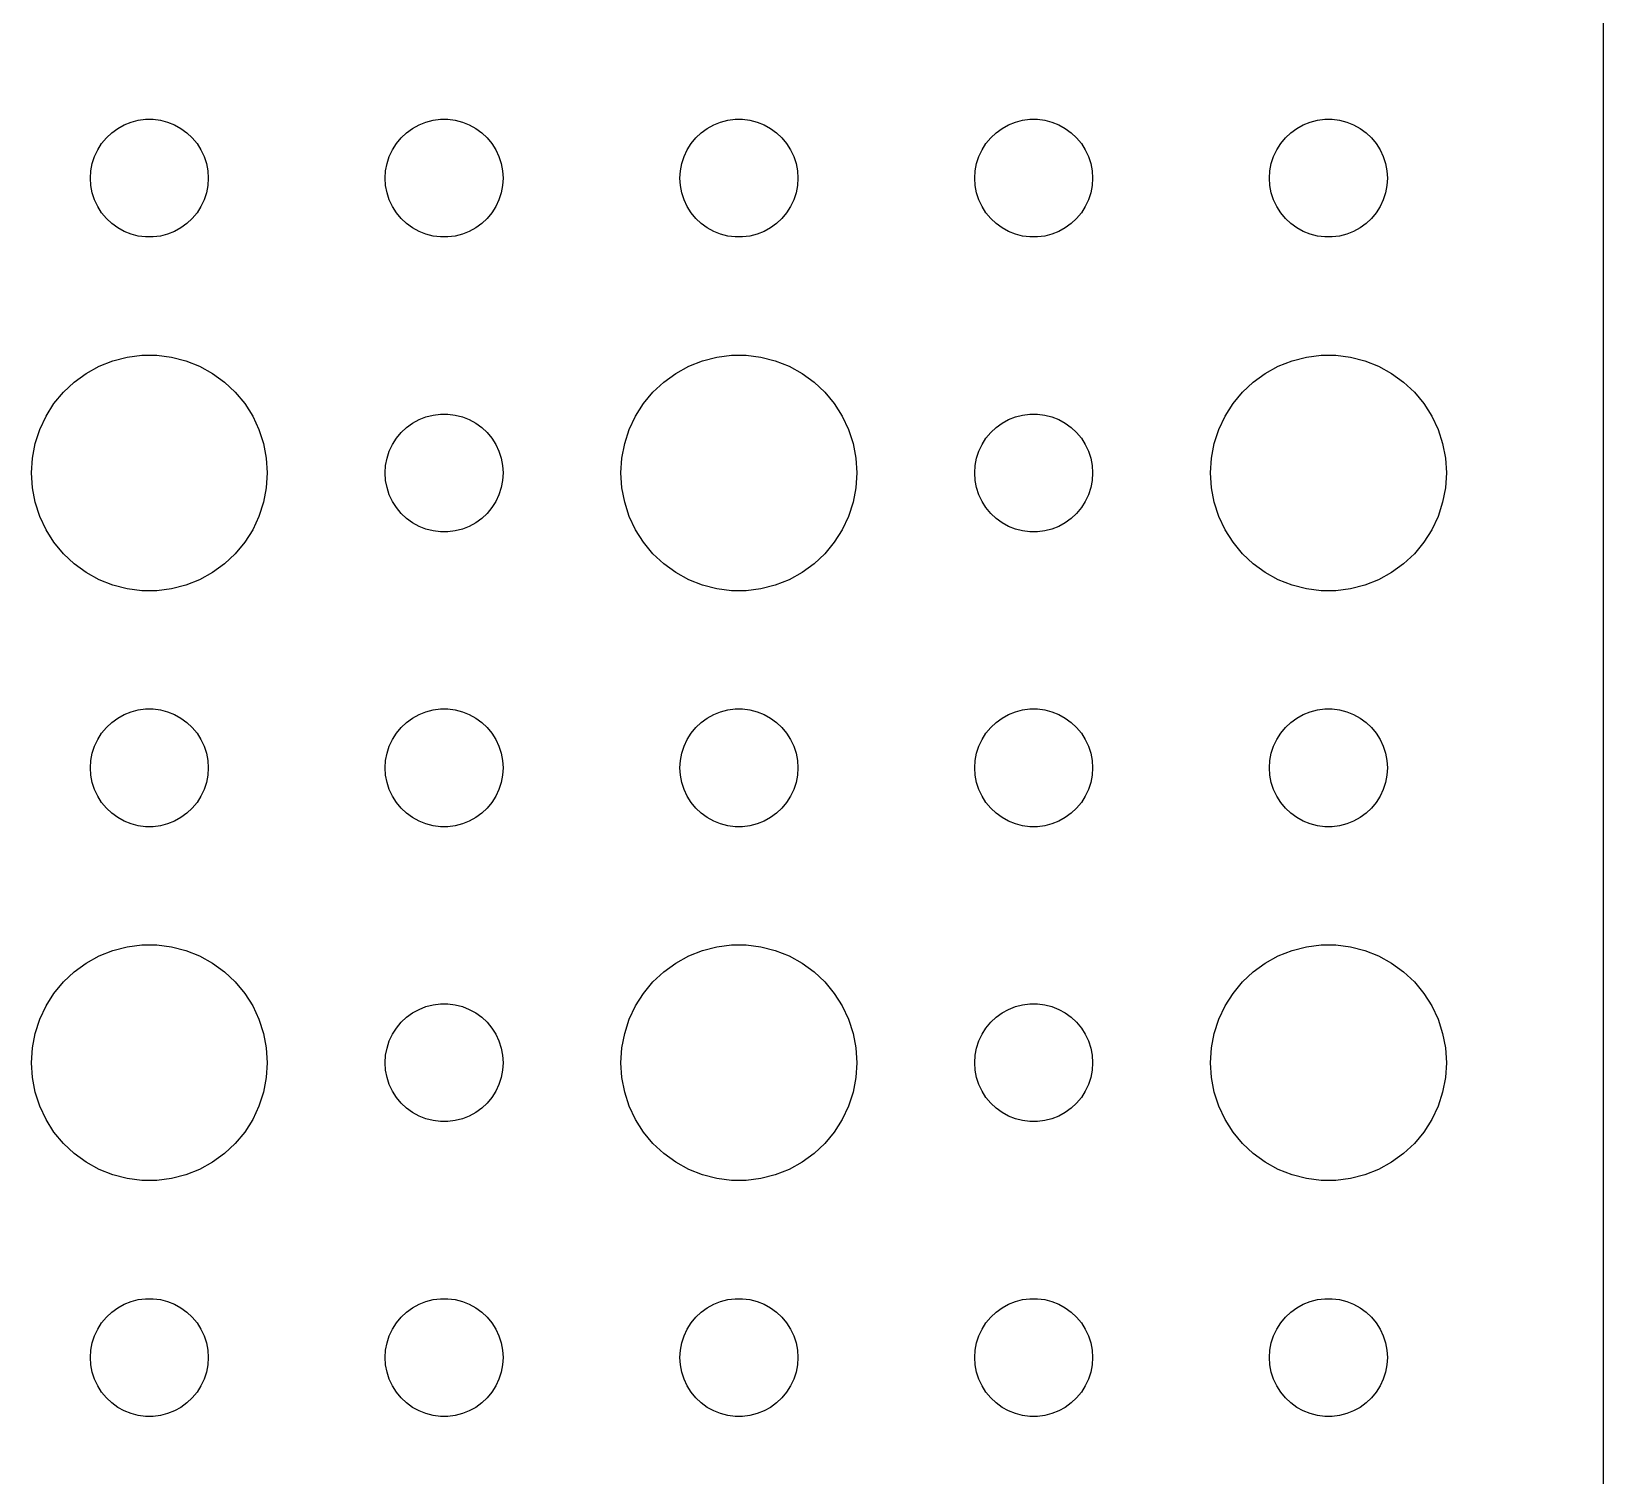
# Model space of a CAD drawing. Header units: metres. Extents: x -150 to 150, y -149 to 149.
# Drawn here: x 109.5 to 149.5, y 72 to 108.73 of the extents above; entities that cross this region are included whole.
import ezdxf

# ---------------------------------------------------------------- set-up
doc = ezdxf.new("R2010")
doc.units = ezdxf.units.M

msp = doc.modelspace()

# ---------------------------------------------------------------- linework, layer by layer
for p, q in [((149.5, -144.5), (149.5, 144.5)), ((111.861, 106.357), (112.036, 106.427)), ((112.036, 106.427), (112.219, 106.473)), ((112.219, 106.473), (112.406, 106.497)), ((112.406, 106.497), (112.594, 106.497)), ((112.594, 106.497), (112.781, 106.473)), ((112.781, 106.473), (112.964, 106.427)), ((112.964, 106.427), (113.139, 106.357)), ((119.361, 106.357), (119.536, 106.427)), ((119.536, 106.427), (119.719, 106.473)), ((119.719, 106.473), (119.906, 106.497)), ((119.906, 106.497), (120.094, 106.497)), ((120.094, 106.497), (120.281, 106.473)), ((120.281, 106.473), (120.464, 106.427)), ((120.464, 106.427), (120.639, 106.357)), ((126.861, 106.357), (127.036, 106.427)), ((127.036, 106.427), (127.219, 106.473)), ((127.219, 106.473), (127.406, 106.497)), ((127.406, 106.497), (127.594, 106.497)), ((127.594, 106.497), (127.781, 106.473)), ((127.781, 106.473), (127.964, 106.427)), ((127.964, 106.427), (128.139, 106.357)), ((134.361, 106.357), (134.536, 106.427)), ((134.536, 106.427), (134.719, 106.473)), ((134.719, 106.473), (134.906, 106.497)), ((134.906, 106.497), (135.094, 106.497)), ((135.094, 106.497), (135.281, 106.473)), ((135.281, 106.473), (135.464, 106.427)), ((135.464, 106.427), (135.639, 106.357)), ((141.861, 106.357), (142.036, 106.427)), ((142.036, 106.427), (142.219, 106.473)), ((142.219, 106.473), (142.406, 106.497)), ((142.406, 106.497), (142.594, 106.497)), ((142.594, 106.497), (142.781, 106.473)), ((142.781, 106.473), (142.964, 106.427)), ((142.964, 106.427), (143.139, 106.357)), ((111.286, 105.882), (111.407, 106.027)), ((111.407, 106.027), (111.544, 106.156)), ((111.544, 106.156), (111.696, 106.266)), ((111.696, 106.266), (111.861, 106.357)), ((113.139, 106.357), (113.304, 106.266)), ((113.304, 106.266), (113.456, 106.156)), ((113.456, 106.156), (113.593, 106.027)), ((113.593, 106.027), (113.714, 105.882)), ((118.786, 105.882), (118.907, 106.027)), ((118.907, 106.027), (119.044, 106.156)), ((119.044, 106.156), (119.196, 106.266)), ((119.196, 106.266), (119.361, 106.357)), ((120.639, 106.357), (120.804, 106.266)), ((120.804, 106.266), (120.956, 106.156)), ((120.956, 106.156), (121.093, 106.027)), ((121.093, 106.027), (121.214, 105.882)), ((126.286, 105.882), (126.407, 106.027)), ((126.407, 106.027), (126.544, 106.156)), ((126.544, 106.156), (126.696, 106.266)), ((126.696, 106.266), (126.861, 106.357)), ((128.139, 106.357), (128.304, 106.266)), ((128.304, 106.266), (128.456, 106.156)), ((128.456, 106.156), (128.593, 106.027)), ((128.593, 106.027), (128.714, 105.882)), ((133.786, 105.882), (133.907, 106.027)), ((133.907, 106.027), (134.044, 106.156)), ((134.044, 106.156), (134.196, 106.266)), ((134.196, 106.266), (134.361, 106.357)), ((135.639, 106.357), (135.804, 106.266)), ((135.804, 106.266), (135.956, 106.156)), ((135.956, 106.156), (136.093, 106.027)), ((136.093, 106.027), (136.214, 105.882)), ((141.286, 105.882), (141.407, 106.027)), ((141.407, 106.027), (141.544, 106.156)), ((141.544, 106.156), (141.696, 106.266)), ((141.696, 106.266), (141.861, 106.357)), ((143.139, 106.357), (143.304, 106.266)), ((143.304, 106.266), (143.456, 106.156)), ((143.456, 106.156), (143.593, 106.027)), ((143.593, 106.027), (143.714, 105.882)), ((111.105, 105.552), (111.186, 105.723)), ((111.186, 105.723), (111.286, 105.882)), ((113.714, 105.882), (113.814, 105.723)), ((113.814, 105.723), (113.895, 105.552)), ((118.605, 105.552), (118.686, 105.723)), ((118.686, 105.723), (118.786, 105.882)), ((121.214, 105.882), (121.314, 105.723)), ((121.314, 105.723), (121.395, 105.552)), ((126.105, 105.552), (126.186, 105.723)), ((126.186, 105.723), (126.286, 105.882)), ((128.714, 105.882), (128.814, 105.723)), ((128.814, 105.723), (128.895, 105.552)), ((133.605, 105.552), (133.686, 105.723)), ((133.686, 105.723), (133.786, 105.882)), ((136.214, 105.882), (136.314, 105.723)), ((136.314, 105.723), (136.395, 105.552)), ((141.105, 105.552), (141.186, 105.723)), ((141.186, 105.723), (141.286, 105.882)), ((143.714, 105.882), (143.814, 105.723)), ((143.814, 105.723), (143.895, 105.552)), ((111.012, 105.188), (111.047, 105.373)), ((111.047, 105.373), (111.105, 105.552)), ((113.895, 105.552), (113.953, 105.373)), ((113.953, 105.373), (113.988, 105.188)), ((118.512, 105.188), (118.547, 105.373)), ((118.547, 105.373), (118.605, 105.552)), ((121.395, 105.552), (121.453, 105.373)), ((121.453, 105.373), (121.488, 105.188)), ((126.012, 105.188), (126.047, 105.373)), ((126.047, 105.373), (126.105, 105.552)), ((128.895, 105.552), (128.953, 105.373)), ((128.953, 105.373), (128.988, 105.188)), ((133.512, 105.188), (133.547, 105.373)), ((133.547, 105.373), (133.605, 105.552)), ((136.395, 105.552), (136.453, 105.373)), ((136.453, 105.373), (136.488, 105.188)), ((141.012, 105.188), (141.047, 105.373)), ((141.047, 105.373), (141.105, 105.552)), ((143.895, 105.552), (143.953, 105.373)), ((143.953, 105.373), (143.988, 105.188)), ((111, 105), (111.012, 105.188)), ((111.012, 104.812), (111, 105)), ((111.047, 104.627), (111.012, 104.812)), ((113.988, 104.812), (113.953, 104.627)), ((113.988, 105.188), (114, 105)), ((114, 105), (113.988, 104.812)), ((118.5, 105), (118.512, 105.188)), ((118.512, 104.812), (118.5, 105)), ((118.547, 104.627), (118.512, 104.812)), ((121.488, 104.812), (121.453, 104.627)), ((121.488, 105.188), (121.5, 105)), ((121.5, 105), (121.488, 104.812)), ((126, 105), (126.012, 105.188)), ((126.012, 104.812), (126, 105)), ((126.047, 104.627), (126.012, 104.812)), ((128.988, 104.812), (128.953, 104.627)), ((128.988, 105.188), (129, 105)), ((129, 105), (128.988, 104.812)), ((133.5, 105), (133.512, 105.188)), ((133.512, 104.812), (133.5, 105)), ((133.547, 104.627), (133.512, 104.812)), ((136.488, 104.812), (136.453, 104.627)), ((136.488, 105.188), (136.5, 105)), ((136.5, 105), (136.488, 104.812)), ((141, 105), (141.012, 105.188)), ((141.012, 104.812), (141, 105)), ((141.047, 104.627), (141.012, 104.812)), ((143.988, 104.812), (143.953, 104.627)), ((143.988, 105.188), (144, 105)), ((144, 105), (143.988, 104.812)), ((111.105, 104.448), (111.047, 104.627)), ((111.186, 104.277), (111.105, 104.448)), ((113.895, 104.448), (113.814, 104.277)), ((113.953, 104.627), (113.895, 104.448)), ((118.605, 104.448), (118.547, 104.627)), ((118.686, 104.277), (118.605, 104.448)), ((121.395, 104.448), (121.314, 104.277)), ((121.453, 104.627), (121.395, 104.448)), ((126.105, 104.448), (126.047, 104.627)), ((126.186, 104.277), (126.105, 104.448)), ((128.895, 104.448), (128.814, 104.277)), ((128.953, 104.627), (128.895, 104.448)), ((133.605, 104.448), (133.547, 104.627)), ((133.686, 104.277), (133.605, 104.448)), ((136.395, 104.448), (136.314, 104.277)), ((136.453, 104.627), (136.395, 104.448)), ((141.105, 104.448), (141.047, 104.627)), ((141.186, 104.277), (141.105, 104.448)), ((143.895, 104.448), (143.814, 104.277)), ((143.953, 104.627), (143.895, 104.448)), ((111.286, 104.118), (111.186, 104.277)), ((111.407, 103.973), (111.286, 104.118)), ((113.714, 104.118), (113.593, 103.973)), ((113.814, 104.277), (113.714, 104.118)), ((118.786, 104.118), (118.686, 104.277)), ((118.907, 103.973), (118.786, 104.118)), ((121.214, 104.118), (121.093, 103.973)), ((121.314, 104.277), (121.214, 104.118)), ((126.286, 104.118), (126.186, 104.277)), ((126.407, 103.973), (126.286, 104.118)), ((128.714, 104.118), (128.593, 103.973)), ((128.814, 104.277), (128.714, 104.118)), ((133.786, 104.118), (133.686, 104.277)), ((133.907, 103.973), (133.786, 104.118)), ((136.214, 104.118), (136.093, 103.973)), ((136.314, 104.277), (136.214, 104.118)), ((141.286, 104.118), (141.186, 104.277)), ((141.407, 103.973), (141.286, 104.118)), ((143.714, 104.118), (143.593, 103.973)), ((143.814, 104.277), (143.714, 104.118)), ((111.544, 103.844), (111.407, 103.973)), ((111.696, 103.734), (111.544, 103.844)), ((111.861, 103.643), (111.696, 103.734)), ((112.036, 103.573), (111.861, 103.643)), ((113.139, 103.643), (112.964, 103.573)), ((113.304, 103.734), (113.139, 103.643)), ((113.456, 103.844), (113.304, 103.734)), ((113.593, 103.973), (113.456, 103.844)), ((119.044, 103.844), (118.907, 103.973)), ((119.196, 103.734), (119.044, 103.844)), ((119.361, 103.643), (119.196, 103.734)), ((119.536, 103.573), (119.361, 103.643)), ((120.639, 103.643), (120.464, 103.573)), ((120.804, 103.734), (120.639, 103.643)), ((120.956, 103.844), (120.804, 103.734)), ((121.093, 103.973), (120.956, 103.844)), ((126.544, 103.844), (126.407, 103.973)), ((126.696, 103.734), (126.544, 103.844)), ((126.861, 103.643), (126.696, 103.734)), ((127.036, 103.573), (126.861, 103.643)), ((128.139, 103.643), (127.964, 103.573)), ((128.304, 103.734), (128.139, 103.643)), ((128.456, 103.844), (128.304, 103.734)), ((128.593, 103.973), (128.456, 103.844)), ((134.044, 103.844), (133.907, 103.973)), ((134.196, 103.734), (134.044, 103.844)), ((134.361, 103.643), (134.196, 103.734)), ((134.536, 103.573), (134.361, 103.643)), ((135.639, 103.643), (135.464, 103.573)), ((135.804, 103.734), (135.639, 103.643)), ((135.956, 103.844), (135.804, 103.734)), ((136.093, 103.973), (135.956, 103.844)), ((141.544, 103.844), (141.407, 103.973)), ((141.696, 103.734), (141.544, 103.844)), ((141.861, 103.643), (141.696, 103.734)), ((142.036, 103.573), (141.861, 103.643)), ((143.139, 103.643), (142.964, 103.573)), ((143.304, 103.734), (143.139, 103.643)), ((143.456, 103.844), (143.304, 103.734)), ((143.593, 103.973), (143.456, 103.844)), ((112.219, 103.527), (112.036, 103.573)), ((112.406, 103.503), (112.219, 103.527)), ((112.594, 103.503), (112.406, 103.503)), ((112.781, 103.527), (112.594, 103.503)), ((112.964, 103.573), (112.781, 103.527)), ((119.719, 103.527), (119.536, 103.573)), ((119.906, 103.503), (119.719, 103.527)), ((120.094, 103.503), (119.906, 103.503)), ((120.281, 103.527), (120.094, 103.503)), ((120.464, 103.573), (120.281, 103.527)), ((127.219, 103.527), (127.036, 103.573)), ((127.406, 103.503), (127.219, 103.527)), ((127.594, 103.503), (127.406, 103.503)), ((127.781, 103.527), (127.594, 103.503)), ((127.964, 103.573), (127.781, 103.527)), ((134.719, 103.527), (134.536, 103.573)), ((134.906, 103.503), (134.719, 103.527)), ((135.094, 103.503), (134.906, 103.503)), ((135.281, 103.527), (135.094, 103.503)), ((135.464, 103.573), (135.281, 103.527)), ((142.219, 103.527), (142.036, 103.573)), ((142.406, 103.503), (142.219, 103.527)), ((142.594, 103.503), (142.406, 103.503)), ((142.781, 103.527), (142.594, 103.503)), ((142.964, 103.573), (142.781, 103.527)), ((111.573, 100.353), (111.938, 100.447)), ((111.938, 100.447), (112.312, 100.494)), ((112.312, 100.494), (112.688, 100.494)), ((112.688, 100.494), (113.062, 100.447)), ((113.062, 100.447), (113.427, 100.353)), ((126.573, 100.353), (126.938, 100.447)), ((126.938, 100.447), (127.312, 100.494)), ((127.312, 100.494), (127.688, 100.494)), ((127.688, 100.494), (128.062, 100.447)), ((128.062, 100.447), (128.427, 100.353)), ((141.573, 100.353), (141.938, 100.447)), ((141.938, 100.447), (142.312, 100.494)), ((142.312, 100.494), (142.688, 100.494)), ((142.688, 100.494), (143.062, 100.447)), ((143.062, 100.447), (143.427, 100.353)), ((110.588, 99.8115), (110.893, 100.033)), ((110.893, 100.033), (111.223, 100.214)), ((111.223, 100.214), (111.573, 100.353)), ((113.427, 100.353), (113.777, 100.214)), ((113.777, 100.214), (114.107, 100.033)), ((114.107, 100.033), (114.412, 99.8115)), ((125.588, 99.8115), (125.893, 100.033)), ((125.893, 100.033), (126.223, 100.214)), ((126.223, 100.214), (126.573, 100.353)), ((128.427, 100.353), (128.777, 100.214)), ((128.777, 100.214), (129.107, 100.033)), ((129.107, 100.033), (129.412, 99.8115)), ((140.588, 99.8115), (140.893, 100.033)), ((140.893, 100.033), (141.223, 100.214)), ((141.223, 100.214), (141.573, 100.353)), ((143.427, 100.353), (143.777, 100.214)), ((143.777, 100.214), (144.107, 100.033)), ((144.107, 100.033), (144.412, 99.8115)), ((110.313, 99.5536), (110.588, 99.8115)), ((114.412, 99.8115), (114.687, 99.5536)), ((125.313, 99.5536), (125.588, 99.8115)), ((129.412, 99.8115), (129.687, 99.5536)), ((140.313, 99.5536), (140.588, 99.8115)), ((144.412, 99.8115), (144.687, 99.5536)), ((109.871, 98.9453), (110.073, 99.2634)), ((110.073, 99.2634), (110.313, 99.5536)), ((114.687, 99.5536), (114.927, 99.2634)), ((114.927, 99.2634), (115.129, 98.9453)), ((124.871, 98.9453), (125.073, 99.2634)), ((125.073, 99.2634), (125.313, 99.5536)), ((129.687, 99.5536), (129.927, 99.2634)), ((129.927, 99.2634), (130.129, 98.9453)), ((139.871, 98.9453), (140.073, 99.2634)), ((140.073, 99.2634), (140.313, 99.5536)), ((144.687, 99.5536), (144.927, 99.2634)), ((144.927, 99.2634), (145.129, 98.9453)), ((109.711, 98.6044), (109.871, 98.9453)), ((115.129, 98.9453), (115.289, 98.6044)), ((119.196, 98.7665), (119.361, 98.8572)), ((119.361, 98.8572), (119.536, 98.9266)), ((119.536, 98.9266), (119.719, 98.9734)), ((119.719, 98.9734), (119.906, 98.997)), ((119.906, 98.997), (120.094, 98.997)), ((120.094, 98.997), (120.281, 98.9734)), ((120.281, 98.9734), (120.464, 98.9266)), ((120.464, 98.9266), (120.639, 98.8572)), ((120.639, 98.8572), (120.804, 98.7665)), ((124.711, 98.6044), (124.871, 98.9453)), ((130.129, 98.9453), (130.289, 98.6044)), ((134.196, 98.7665), (134.361, 98.8572)), ((134.361, 98.8572), (134.536, 98.9266)), ((134.536, 98.9266), (134.719, 98.9734)), ((134.719, 98.9734), (134.906, 98.997)), ((134.906, 98.997), (135.094, 98.997)), ((135.094, 98.997), (135.281, 98.9734)), ((135.281, 98.9734), (135.464, 98.9266)), ((135.464, 98.9266), (135.639, 98.8572)), ((135.639, 98.8572), (135.804, 98.7665)), ((139.711, 98.6044), (139.871, 98.9453)), ((145.129, 98.9453), (145.289, 98.6044)), ((109.594, 98.2461), (109.711, 98.6044)), ((115.289, 98.6044), (115.406, 98.2461)), ((118.786, 98.3817), (118.907, 98.5268)), ((118.907, 98.5268), (119.044, 98.6558)), ((119.044, 98.6558), (119.196, 98.7665)), ((120.804, 98.7665), (120.956, 98.6558)), ((120.956, 98.6558), (121.093, 98.5268)), ((121.093, 98.5268), (121.214, 98.3817)), ((124.594, 98.2461), (124.711, 98.6044)), ((130.289, 98.6044), (130.406, 98.2461)), ((133.786, 98.3817), (133.907, 98.5268)), ((133.907, 98.5268), (134.044, 98.6558)), ((134.044, 98.6558), (134.196, 98.7665)), ((135.804, 98.7665), (135.956, 98.6558)), ((135.956, 98.6558), (136.093, 98.5268)), ((136.093, 98.5268), (136.214, 98.3817)), ((139.594, 98.2461), (139.711, 98.6044)), ((145.289, 98.6044), (145.406, 98.2461)), ((109.524, 97.876), (109.594, 98.2461)), ((115.406, 98.2461), (115.476, 97.876)), ((118.547, 97.873), (118.605, 98.0522)), ((118.605, 98.0522), (118.686, 98.2226)), ((118.686, 98.2226), (118.786, 98.3817)), ((121.214, 98.3817), (121.314, 98.2226)), ((121.314, 98.2226), (121.395, 98.0522)), ((121.395, 98.0522), (121.453, 97.873)), ((124.524, 97.876), (124.594, 98.2461)), ((130.406, 98.2461), (130.476, 97.876)), ((133.547, 97.873), (133.605, 98.0522)), ((133.605, 98.0522), (133.686, 98.2226)), ((133.686, 98.2226), (133.786, 98.3817)), ((136.214, 98.3817), (136.314, 98.2226)), ((136.314, 98.2226), (136.395, 98.0522)), ((136.395, 98.0522), (136.453, 97.873)), ((139.524, 97.876), (139.594, 98.2461)), ((145.406, 98.2461), (145.476, 97.876)), ((109.5, 97.5), (109.524, 97.876)), ((115.476, 97.876), (115.5, 97.5)), ((118.5, 97.5), (118.512, 97.688)), ((118.512, 97.688), (118.547, 97.873)), ((121.453, 97.873), (121.488, 97.688)), ((121.488, 97.688), (121.5, 97.5)), ((124.5, 97.5), (124.524, 97.876)), ((130.476, 97.876), (130.5, 97.5)), ((133.5, 97.5), (133.512, 97.688)), ((133.512, 97.688), (133.547, 97.873)), ((136.453, 97.873), (136.488, 97.688)), ((136.488, 97.688), (136.5, 97.5)), ((139.5, 97.5), (139.524, 97.876)), ((145.476, 97.876), (145.5, 97.5)), ((109.524, 97.124), (109.5, 97.5)), ((115.5, 97.5), (115.476, 97.124)), ((118.512, 97.312), (118.5, 97.5)), ((118.547, 97.127), (118.512, 97.312)), ((121.488, 97.312), (121.453, 97.127)), ((121.5, 97.5), (121.488, 97.312)), ((124.524, 97.124), (124.5, 97.5)), ((130.5, 97.5), (130.476, 97.124)), ((133.512, 97.312), (133.5, 97.5)), ((133.547, 97.127), (133.512, 97.312)), ((136.488, 97.312), (136.453, 97.127)), ((136.5, 97.5), (136.488, 97.312)), ((139.524, 97.124), (139.5, 97.5)), ((145.5, 97.5), (145.476, 97.124)), ((109.594, 96.7539), (109.524, 97.124)), ((115.476, 97.124), (115.406, 96.7539)), ((118.605, 96.9478), (118.547, 97.127)), ((118.686, 96.7774), (118.605, 96.9478)), ((121.395, 96.9478), (121.314, 96.7774)), ((121.453, 97.127), (121.395, 96.9478)), ((124.594, 96.7539), (124.524, 97.124)), ((130.476, 97.124), (130.406, 96.7539)), ((133.605, 96.9478), (133.547, 97.127)), ((133.686, 96.7774), (133.605, 96.9478)), ((136.395, 96.9478), (136.314, 96.7774)), ((136.453, 97.127), (136.395, 96.9478)), ((139.594, 96.7539), (139.524, 97.124)), ((145.476, 97.124), (145.406, 96.7539)), ((109.711, 96.3956), (109.594, 96.7539)), ((115.406, 96.7539), (115.289, 96.3956)), ((118.786, 96.6183), (118.686, 96.7774)), ((118.907, 96.4732), (118.786, 96.6183)), ((119.044, 96.3442), (118.907, 96.4732)), ((121.093, 96.4732), (120.956, 96.3442)), ((121.214, 96.6183), (121.093, 96.4732)), ((121.314, 96.7774), (121.214, 96.6183)), ((124.711, 96.3956), (124.594, 96.7539)), ((130.406, 96.7539), (130.289, 96.3956)), ((133.786, 96.6183), (133.686, 96.7774)), ((133.907, 96.4732), (133.786, 96.6183)), ((134.044, 96.3442), (133.907, 96.4732)), ((136.093, 96.4732), (135.956, 96.3442)), ((136.214, 96.6183), (136.093, 96.4732)), ((136.314, 96.7774), (136.214, 96.6183)), ((139.711, 96.3956), (139.594, 96.7539)), ((145.406, 96.7539), (145.289, 96.3956)), ((109.871, 96.0547), (109.711, 96.3956)), ((110.073, 95.7366), (109.871, 96.0547)), ((115.129, 96.0547), (114.927, 95.7366)), ((115.289, 96.3956), (115.129, 96.0547)), ((119.196, 96.2335), (119.044, 96.3442)), ((119.361, 96.1428), (119.196, 96.2335)), ((119.536, 96.0734), (119.361, 96.1428)), ((119.719, 96.0266), (119.536, 96.0734)), ((119.906, 96.003), (119.719, 96.0266)), ((120.094, 96.003), (119.906, 96.003)), ((120.281, 96.0266), (120.094, 96.003)), ((120.464, 96.0734), (120.281, 96.0266)), ((120.639, 96.1428), (120.464, 96.0734)), ((120.804, 96.2335), (120.639, 96.1428)), ((120.956, 96.3442), (120.804, 96.2335)), ((124.871, 96.0547), (124.711, 96.3956)), ((125.073, 95.7366), (124.871, 96.0547)), ((130.129, 96.0547), (129.927, 95.7366)), ((130.289, 96.3956), (130.129, 96.0547)), ((134.196, 96.2335), (134.044, 96.3442)), ((134.361, 96.1428), (134.196, 96.2335)), ((134.536, 96.0734), (134.361, 96.1428)), ((134.719, 96.0266), (134.536, 96.0734)), ((134.906, 96.003), (134.719, 96.0266)), ((135.094, 96.003), (134.906, 96.003)), ((135.281, 96.0266), (135.094, 96.003)), ((135.464, 96.0734), (135.281, 96.0266)), ((135.639, 96.1428), (135.464, 96.0734)), ((135.804, 96.2335), (135.639, 96.1428)), ((135.956, 96.3442), (135.804, 96.2335)), ((139.871, 96.0547), (139.711, 96.3956)), ((140.073, 95.7366), (139.871, 96.0547)), ((145.129, 96.0547), (144.927, 95.7366)), ((145.289, 96.3956), (145.129, 96.0547)), ((110.313, 95.4464), (110.073, 95.7366)), ((114.927, 95.7366), (114.687, 95.4464)), ((125.313, 95.4464), (125.073, 95.7366)), ((129.927, 95.7366), (129.687, 95.4464)), ((140.313, 95.4464), (140.073, 95.7366)), ((144.927, 95.7366), (144.687, 95.4464)), ((110.588, 95.1885), (110.313, 95.4464)), ((114.687, 95.4464), (114.412, 95.1885)), ((125.588, 95.1885), (125.313, 95.4464)), ((129.687, 95.4464), (129.412, 95.1885)), ((140.588, 95.1885), (140.313, 95.4464)), ((144.687, 95.4464), (144.412, 95.1885)), ((110.893, 94.967), (110.588, 95.1885)), ((111.223, 94.7855), (110.893, 94.967)), ((114.107, 94.967), (113.777, 94.7855)), ((114.412, 95.1885), (114.107, 94.967)), ((125.893, 94.967), (125.588, 95.1885)), ((126.223, 94.7855), (125.893, 94.967)), ((129.107, 94.967), (128.777, 94.7855)), ((129.412, 95.1885), (129.107, 94.967)), ((140.893, 94.967), (140.588, 95.1885)), ((141.223, 94.7855), (140.893, 94.967)), ((144.107, 94.967), (143.777, 94.7855)), ((144.412, 95.1885), (144.107, 94.967)), ((111.573, 94.6468), (111.223, 94.7855)), ((111.938, 94.5531), (111.573, 94.6468)), ((112.312, 94.5059), (111.938, 94.5531)), ((112.688, 94.5059), (112.312, 94.5059)), ((113.062, 94.5531), (112.688, 94.5059)), ((113.427, 94.6468), (113.062, 94.5531)), ((113.777, 94.7855), (113.427, 94.6468)), ((126.573, 94.6468), (126.223, 94.7855)), ((126.938, 94.5531), (126.573, 94.6468)), ((127.312, 94.5059), (126.938, 94.5531)), ((127.688, 94.5059), (127.312, 94.5059)), ((128.062, 94.5531), (127.688, 94.5059)), ((128.427, 94.6468), (128.062, 94.5531)), ((128.777, 94.7855), (128.427, 94.6468)), ((141.573, 94.6468), (141.223, 94.7855)), ((141.938, 94.5531), (141.573, 94.6468)), ((142.312, 94.5059), (141.938, 94.5531)), ((142.688, 94.5059), (142.312, 94.5059)), ((143.062, 94.5531), (142.688, 94.5059)), ((143.427, 94.6468), (143.062, 94.5531)), ((143.777, 94.7855), (143.427, 94.6468)), ((111.544, 91.1558), (111.696, 91.2665)), ((111.696, 91.2665), (111.861, 91.3572)), ((111.861, 91.3572), (112.036, 91.4266)), ((112.036, 91.4266), (112.219, 91.4734)), ((112.219, 91.4734), (112.406, 91.497)), ((112.406, 91.497), (112.594, 91.497)), ((112.594, 91.497), (112.781, 91.4734)), ((112.781, 91.4734), (112.964, 91.4266)), ((112.964, 91.4266), (113.139, 91.3572)), ((113.139, 91.3572), (113.304, 91.2665)), ((113.304, 91.2665), (113.456, 91.1558)), ((119.044, 91.1558), (119.196, 91.2665)), ((119.196, 91.2665), (119.361, 91.3572)), ((119.361, 91.3572), (119.536, 91.4266)), ((119.536, 91.4266), (119.719, 91.4734)), ((119.719, 91.4734), (119.906, 91.497)), ((119.906, 91.497), (120.094, 91.497)), ((120.094, 91.497), (120.281, 91.4734)), ((120.281, 91.4734), (120.464, 91.4266)), ((120.464, 91.4266), (120.639, 91.3572)), ((120.639, 91.3572), (120.804, 91.2665)), ((120.804, 91.2665), (120.956, 91.1558)), ((126.544, 91.1558), (126.696, 91.2665)), ((126.696, 91.2665), (126.861, 91.3572)), ((126.861, 91.3572), (127.036, 91.4266)), ((127.036, 91.4266), (127.219, 91.4734)), ((127.219, 91.4734), (127.406, 91.497)), ((127.406, 91.497), (127.594, 91.497)), ((127.594, 91.497), (127.781, 91.4734)), ((127.781, 91.4734), (127.964, 91.4266)), ((127.964, 91.4266), (128.139, 91.3572)), ((128.139, 91.3572), (128.304, 91.2665)), ((128.304, 91.2665), (128.456, 91.1558)), ((134.044, 91.1558), (134.196, 91.2665)), ((134.196, 91.2665), (134.361, 91.3572)), ((134.361, 91.3572), (134.536, 91.4266)), ((134.536, 91.4266), (134.719, 91.4734)), ((134.719, 91.4734), (134.906, 91.497)), ((134.906, 91.497), (135.094, 91.497)), ((135.094, 91.497), (135.281, 91.4734)), ((135.281, 91.4734), (135.464, 91.4266)), ((135.464, 91.4266), (135.639, 91.3572)), ((135.639, 91.3572), (135.804, 91.2665)), ((135.804, 91.2665), (135.956, 91.1558)), ((141.544, 91.1558), (141.696, 91.2665)), ((141.696, 91.2665), (141.861, 91.3572)), ((141.861, 91.3572), (142.036, 91.4266)), ((142.036, 91.4266), (142.219, 91.4734)), ((142.219, 91.4734), (142.406, 91.497)), ((142.406, 91.497), (142.594, 91.497)), ((142.594, 91.497), (142.781, 91.4734)), ((142.781, 91.4734), (142.964, 91.4266)), ((142.964, 91.4266), (143.139, 91.3572)), ((143.139, 91.3572), (143.304, 91.2665)), ((143.304, 91.2665), (143.456, 91.1558)), ((111.186, 90.7226), (111.286, 90.8817)), ((111.286, 90.8817), (111.407, 91.0268)), ((111.407, 91.0268), (111.544, 91.1558)), ((113.456, 91.1558), (113.593, 91.0268)), ((113.593, 91.0268), (113.714, 90.8817)), ((113.714, 90.8817), (113.814, 90.7226)), ((118.686, 90.7226), (118.786, 90.8817)), ((118.786, 90.8817), (118.907, 91.0268)), ((118.907, 91.0268), (119.044, 91.1558)), ((120.956, 91.1558), (121.093, 91.0268)), ((121.093, 91.0268), (121.214, 90.8817)), ((121.214, 90.8817), (121.314, 90.7226)), ((126.186, 90.7226), (126.286, 90.8817)), ((126.286, 90.8817), (126.407, 91.0268)), ((126.407, 91.0268), (126.544, 91.1558)), ((128.456, 91.1558), (128.593, 91.0268)), ((128.593, 91.0268), (128.714, 90.8817)), ((128.714, 90.8817), (128.814, 90.7226)), ((133.686, 90.7226), (133.786, 90.8817)), ((133.786, 90.8817), (133.907, 91.0268)), ((133.907, 91.0268), (134.044, 91.1558)), ((135.956, 91.1558), (136.093, 91.0268)), ((136.093, 91.0268), (136.214, 90.8817)), ((136.214, 90.8817), (136.314, 90.7226)), ((141.186, 90.7226), (141.286, 90.8817)), ((141.286, 90.8817), (141.407, 91.0268)), ((141.407, 91.0268), (141.544, 91.1558)), ((143.456, 91.1558), (143.593, 91.0268)), ((143.593, 91.0268), (143.714, 90.8817)), ((143.714, 90.8817), (143.814, 90.7226)), ((111.047, 90.373), (111.105, 90.5522)), ((111.105, 90.5522), (111.186, 90.7226)), ((113.814, 90.7226), (113.895, 90.5522)), ((113.895, 90.5522), (113.953, 90.373)), ((118.547, 90.373), (118.605, 90.5522)), ((118.605, 90.5522), (118.686, 90.7226)), ((121.314, 90.7226), (121.395, 90.5522)), ((121.395, 90.5522), (121.453, 90.373)), ((126.047, 90.373), (126.105, 90.5522)), ((126.105, 90.5522), (126.186, 90.7226)), ((128.814, 90.7226), (128.895, 90.5522)), ((128.895, 90.5522), (128.953, 90.373)), ((133.547, 90.373), (133.605, 90.5522)), ((133.605, 90.5522), (133.686, 90.7226)), ((136.314, 90.7226), (136.395, 90.5522)), ((136.395, 90.5522), (136.453, 90.373)), ((141.047, 90.373), (141.105, 90.5522)), ((141.105, 90.5522), (141.186, 90.7226)), ((143.814, 90.7226), (143.895, 90.5522)), ((143.895, 90.5522), (143.953, 90.373)), ((111, 90), (111.012, 90.188)), ((111.012, 89.812), (111, 90)), ((111.012, 90.188), (111.047, 90.373)), ((113.953, 90.373), (113.988, 90.188)), ((113.988, 90.188), (114, 90)), ((114, 90), (113.988, 89.812)), ((118.5, 90), (118.512, 90.188)), ((118.512, 89.812), (118.5, 90)), ((118.512, 90.188), (118.547, 90.373)), ((121.453, 90.373), (121.488, 90.188)), ((121.488, 90.188), (121.5, 90)), ((121.5, 90), (121.488, 89.812)), ((126, 90), (126.012, 90.188)), ((126.012, 89.812), (126, 90)), ((126.012, 90.188), (126.047, 90.373)), ((128.953, 90.373), (128.988, 90.188)), ((128.988, 90.188), (129, 90)), ((129, 90), (128.988, 89.812)), ((133.5, 90), (133.512, 90.188)), ((133.512, 89.812), (133.5, 90)), ((133.512, 90.188), (133.547, 90.373)), ((136.453, 90.373), (136.488, 90.188)), ((136.488, 90.188), (136.5, 90)), ((136.5, 90), (136.488, 89.812)), ((141, 90), (141.012, 90.188)), ((141.012, 89.812), (141, 90)), ((141.012, 90.188), (141.047, 90.373)), ((143.953, 90.373), (143.988, 90.188)), ((143.988, 90.188), (144, 90)), ((144, 90), (143.988, 89.812)), ((111.047, 89.627), (111.012, 89.812)), ((111.105, 89.4478), (111.047, 89.627)), ((113.953, 89.627), (113.895, 89.4478)), ((113.988, 89.812), (113.953, 89.627)), ((118.547, 89.627), (118.512, 89.812)), ((118.605, 89.4478), (118.547, 89.627)), ((121.453, 89.627), (121.395, 89.4478)), ((121.488, 89.812), (121.453, 89.627)), ((126.047, 89.627), (126.012, 89.812)), ((126.105, 89.4478), (126.047, 89.627)), ((128.953, 89.627), (128.895, 89.4478)), ((128.988, 89.812), (128.953, 89.627)), ((133.547, 89.627), (133.512, 89.812)), ((133.605, 89.4478), (133.547, 89.627)), ((136.453, 89.627), (136.395, 89.4478)), ((136.488, 89.812), (136.453, 89.627)), ((141.047, 89.627), (141.012, 89.812)), ((141.105, 89.4478), (141.047, 89.627)), ((143.953, 89.627), (143.895, 89.4478)), ((143.988, 89.812), (143.953, 89.627)), ((111.186, 89.2774), (111.105, 89.4478)), ((111.286, 89.1183), (111.186, 89.2774)), ((113.814, 89.2774), (113.714, 89.1183)), ((113.895, 89.4478), (113.814, 89.2774)), ((118.686, 89.2774), (118.605, 89.4478)), ((118.786, 89.1183), (118.686, 89.2774)), ((121.314, 89.2774), (121.214, 89.1183)), ((121.395, 89.4478), (121.314, 89.2774)), ((126.186, 89.2774), (126.105, 89.4478)), ((126.286, 89.1183), (126.186, 89.2774)), ((128.814, 89.2774), (128.714, 89.1183)), ((128.895, 89.4478), (128.814, 89.2774)), ((133.686, 89.2774), (133.605, 89.4478)), ((133.786, 89.1183), (133.686, 89.2774)), ((136.314, 89.2774), (136.214, 89.1183)), ((136.395, 89.4478), (136.314, 89.2774)), ((141.186, 89.2774), (141.105, 89.4478)), ((141.286, 89.1183), (141.186, 89.2774)), ((143.814, 89.2774), (143.714, 89.1183)), ((143.895, 89.4478), (143.814, 89.2774)), ((111.407, 88.9732), (111.286, 89.1183)), ((111.544, 88.8442), (111.407, 88.9732)), ((111.696, 88.7335), (111.544, 88.8442)), ((113.456, 88.8442), (113.304, 88.7335)), ((113.593, 88.9732), (113.456, 88.8442)), ((113.714, 89.1183), (113.593, 88.9732)), ((118.907, 88.9732), (118.786, 89.1183)), ((119.044, 88.8442), (118.907, 88.9732)), ((119.196, 88.7335), (119.044, 88.8442)), ((120.956, 88.8442), (120.804, 88.7335)), ((121.093, 88.9732), (120.956, 88.8442)), ((121.214, 89.1183), (121.093, 88.9732)), ((126.407, 88.9732), (126.286, 89.1183)), ((126.544, 88.8442), (126.407, 88.9732)), ((126.696, 88.7335), (126.544, 88.8442)), ((128.456, 88.8442), (128.304, 88.7335)), ((128.593, 88.9732), (128.456, 88.8442)), ((128.714, 89.1183), (128.593, 88.9732)), ((133.907, 88.9732), (133.786, 89.1183)), ((134.044, 88.8442), (133.907, 88.9732)), ((134.196, 88.7335), (134.044, 88.8442)), ((135.956, 88.8442), (135.804, 88.7335)), ((136.093, 88.9732), (135.956, 88.8442)), ((136.214, 89.1183), (136.093, 88.9732)), ((141.407, 88.9732), (141.286, 89.1183)), ((141.544, 88.8442), (141.407, 88.9732)), ((141.696, 88.7335), (141.544, 88.8442)), ((143.456, 88.8442), (143.304, 88.7335)), ((143.593, 88.9732), (143.456, 88.8442)), ((143.714, 89.1183), (143.593, 88.9732)), ((111.861, 88.6428), (111.696, 88.7335)), ((112.036, 88.5734), (111.861, 88.6428)), ((112.219, 88.5266), (112.036, 88.5734)), ((112.406, 88.503), (112.219, 88.5266)), ((112.594, 88.503), (112.406, 88.503)), ((112.781, 88.5266), (112.594, 88.503)), ((112.964, 88.5734), (112.781, 88.5266)), ((113.139, 88.6428), (112.964, 88.5734)), ((113.304, 88.7335), (113.139, 88.6428)), ((119.361, 88.6428), (119.196, 88.7335)), ((119.536, 88.5734), (119.361, 88.6428)), ((119.719, 88.5266), (119.536, 88.5734)), ((119.906, 88.503), (119.719, 88.5266)), ((120.094, 88.503), (119.906, 88.503)), ((120.281, 88.5266), (120.094, 88.503)), ((120.464, 88.5734), (120.281, 88.5266)), ((120.639, 88.6428), (120.464, 88.5734)), ((120.804, 88.7335), (120.639, 88.6428)), ((126.861, 88.6428), (126.696, 88.7335)), ((127.036, 88.5734), (126.861, 88.6428)), ((127.219, 88.5266), (127.036, 88.5734)), ((127.406, 88.503), (127.219, 88.5266)), ((127.594, 88.503), (127.406, 88.503)), ((127.781, 88.5266), (127.594, 88.503)), ((127.964, 88.5734), (127.781, 88.5266)), ((128.139, 88.6428), (127.964, 88.5734)), ((128.304, 88.7335), (128.139, 88.6428)), ((134.361, 88.6428), (134.196, 88.7335)), ((134.536, 88.5734), (134.361, 88.6428)), ((134.719, 88.5266), (134.536, 88.5734)), ((134.906, 88.503), (134.719, 88.5266)), ((135.094, 88.503), (134.906, 88.503)), ((135.281, 88.5266), (135.094, 88.503)), ((135.464, 88.5734), (135.281, 88.5266)), ((135.639, 88.6428), (135.464, 88.5734)), ((135.804, 88.7335), (135.639, 88.6428)), ((141.861, 88.6428), (141.696, 88.7335)), ((142.036, 88.5734), (141.861, 88.6428)), ((142.219, 88.5266), (142.036, 88.5734)), ((142.406, 88.503), (142.219, 88.5266)), ((142.594, 88.503), (142.406, 88.503)), ((142.781, 88.5266), (142.594, 88.503)), ((142.964, 88.5734), (142.781, 88.5266)), ((143.139, 88.6428), (142.964, 88.5734)), ((143.304, 88.7335), (143.139, 88.6428)), ((110.893, 85.033), (111.223, 85.2145)), ((111.223, 85.2145), (111.573, 85.3532)), ((111.573, 85.3532), (111.938, 85.4469)), ((111.938, 85.4469), (112.312, 85.4941)), ((112.312, 85.4941), (112.688, 85.4941)), ((112.688, 85.4941), (113.062, 85.4469)), ((113.062, 85.4469), (113.427, 85.3532)), ((113.427, 85.3532), (113.777, 85.2145)), ((113.777, 85.2145), (114.107, 85.033)), ((125.893, 85.033), (126.223, 85.2145)), ((126.223, 85.2145), (126.573, 85.3532)), ((126.573, 85.3532), (126.938, 85.4469)), ((126.938, 85.4469), (127.312, 85.4941)), ((127.312, 85.4941), (127.688, 85.4941)), ((127.688, 85.4941), (128.062, 85.4469)), ((128.062, 85.4469), (128.427, 85.3532)), ((128.427, 85.3532), (128.777, 85.2145)), ((128.777, 85.2145), (129.107, 85.033)), ((140.893, 85.033), (141.223, 85.2145)), ((141.223, 85.2145), (141.573, 85.3532)), ((141.573, 85.3532), (141.938, 85.4469)), ((141.938, 85.4469), (142.312, 85.4941)), ((142.312, 85.4941), (142.688, 85.4941)), ((142.688, 85.4941), (143.062, 85.4469)), ((143.062, 85.4469), (143.427, 85.3532)), ((143.427, 85.3532), (143.777, 85.2145)), ((143.777, 85.2145), (144.107, 85.033)), ((110.313, 84.5536), (110.588, 84.8115)), ((110.588, 84.8115), (110.893, 85.033)), ((114.107, 85.033), (114.412, 84.8115)), ((114.412, 84.8115), (114.687, 84.5536)), ((125.313, 84.5536), (125.588, 84.8115)), ((125.588, 84.8115), (125.893, 85.033)), ((129.107, 85.033), (129.412, 84.8115)), ((129.412, 84.8115), (129.687, 84.5536)), ((140.313, 84.5536), (140.588, 84.8115)), ((140.588, 84.8115), (140.893, 85.033)), ((144.107, 85.033), (144.412, 84.8115)), ((144.412, 84.8115), (144.687, 84.5536)), ((110.073, 84.2634), (110.313, 84.5536)), ((114.687, 84.5536), (114.927, 84.2634)), ((125.073, 84.2634), (125.313, 84.5536)), ((129.687, 84.5536), (129.927, 84.2634)), ((140.073, 84.2634), (140.313, 84.5536)), ((144.687, 84.5536), (144.927, 84.2634)), ((109.871, 83.9453), (110.073, 84.2634)), ((114.927, 84.2634), (115.129, 83.9453)), ((124.871, 83.9453), (125.073, 84.2634)), ((129.927, 84.2634), (130.129, 83.9453)), ((139.871, 83.9453), (140.073, 84.2634)), ((144.927, 84.2634), (145.129, 83.9453)), ((109.594, 83.2461), (109.711, 83.6044)), ((109.711, 83.6044), (109.871, 83.9453)), ((115.129, 83.9453), (115.289, 83.6044)), ((115.289, 83.6044), (115.406, 83.2461)), ((118.907, 83.5268), (119.044, 83.6558)), ((119.044, 83.6558), (119.196, 83.7665)), ((119.196, 83.7665), (119.361, 83.8572)), ((119.361, 83.8572), (119.536, 83.9266)), ((119.536, 83.9266), (119.719, 83.9734)), ((119.719, 83.9734), (119.906, 83.997)), ((119.906, 83.997), (120.094, 83.997)), ((120.094, 83.997), (120.281, 83.9734)), ((120.281, 83.9734), (120.464, 83.9266)), ((120.464, 83.9266), (120.639, 83.8572)), ((120.639, 83.8572), (120.804, 83.7665)), ((120.804, 83.7665), (120.956, 83.6558)), ((120.956, 83.6558), (121.093, 83.5268)), ((124.594, 83.2461), (124.711, 83.6044)), ((124.711, 83.6044), (124.871, 83.9453)), ((130.129, 83.9453), (130.289, 83.6044)), ((130.289, 83.6044), (130.406, 83.2461)), ((133.907, 83.5268), (134.044, 83.6558)), ((134.044, 83.6558), (134.196, 83.7665)), ((134.196, 83.7665), (134.361, 83.8572)), ((134.361, 83.8572), (134.536, 83.9266)), ((134.536, 83.9266), (134.719, 83.9734)), ((134.719, 83.9734), (134.906, 83.997)), ((134.906, 83.997), (135.094, 83.997)), ((135.094, 83.997), (135.281, 83.9734)), ((135.281, 83.9734), (135.464, 83.9266)), ((135.464, 83.9266), (135.639, 83.8572)), ((135.639, 83.8572), (135.804, 83.7665)), ((135.804, 83.7665), (135.956, 83.6558)), ((135.956, 83.6558), (136.093, 83.5268)), ((139.594, 83.2461), (139.711, 83.6044)), ((139.711, 83.6044), (139.871, 83.9453)), ((145.129, 83.9453), (145.289, 83.6044)), ((145.289, 83.6044), (145.406, 83.2461)), ((109.524, 82.876), (109.594, 83.2461)), ((115.406, 83.2461), (115.476, 82.876)), ((118.605, 83.0522), (118.686, 83.2226)), ((118.686, 83.2226), (118.786, 83.3817)), ((118.786, 83.3817), (118.907, 83.5268)), ((121.093, 83.5268), (121.214, 83.3817)), ((121.214, 83.3817), (121.314, 83.2226)), ((121.314, 83.2226), (121.395, 83.0522)), ((124.524, 82.876), (124.594, 83.2461)), ((130.406, 83.2461), (130.476, 82.876)), ((133.605, 83.0522), (133.686, 83.2226)), ((133.686, 83.2226), (133.786, 83.3817)), ((133.786, 83.3817), (133.907, 83.5268)), ((136.093, 83.5268), (136.214, 83.3817)), ((136.214, 83.3817), (136.314, 83.2226)), ((136.314, 83.2226), (136.395, 83.0522)), ((139.524, 82.876), (139.594, 83.2461)), ((145.406, 83.2461), (145.476, 82.876)), ((109.5, 82.5), (109.524, 82.876)), ((115.476, 82.876), (115.5, 82.5)), ((118.512, 82.688), (118.547, 82.873)), ((118.547, 82.873), (118.605, 83.0522)), ((121.395, 83.0522), (121.453, 82.873)), ((121.453, 82.873), (121.488, 82.688)), ((124.5, 82.5), (124.524, 82.876)), ((130.476, 82.876), (130.5, 82.5)), ((133.512, 82.688), (133.547, 82.873)), ((133.547, 82.873), (133.605, 83.0522)), ((136.395, 83.0522), (136.453, 82.873)), ((136.453, 82.873), (136.488, 82.688)), ((139.5, 82.5), (139.524, 82.876)), ((145.476, 82.876), (145.5, 82.5)), ((109.524, 82.124), (109.5, 82.5)), ((115.5, 82.5), (115.476, 82.124)), ((118.5, 82.5), (118.512, 82.688)), ((118.512, 82.312), (118.5, 82.5)), ((121.488, 82.688), (121.5, 82.5)), ((121.5, 82.5), (121.488, 82.312)), ((124.524, 82.124), (124.5, 82.5)), ((130.5, 82.5), (130.476, 82.124)), ((133.5, 82.5), (133.512, 82.688)), ((133.512, 82.312), (133.5, 82.5)), ((136.488, 82.688), (136.5, 82.5)), ((136.5, 82.5), (136.488, 82.312)), ((139.524, 82.124), (139.5, 82.5)), ((145.5, 82.5), (145.476, 82.124)), ((109.594, 81.7539), (109.524, 82.124)), ((115.476, 82.124), (115.406, 81.7539)), ((118.547, 82.127), (118.512, 82.312)), ((118.605, 81.9478), (118.547, 82.127)), ((121.453, 82.127), (121.395, 81.9478)), ((121.488, 82.312), (121.453, 82.127)), ((124.594, 81.7539), (124.524, 82.124)), ((130.476, 82.124), (130.406, 81.7539)), ((133.547, 82.127), (133.512, 82.312)), ((133.605, 81.9478), (133.547, 82.127)), ((136.453, 82.127), (136.395, 81.9478)), ((136.488, 82.312), (136.453, 82.127)), ((139.594, 81.7539), (139.524, 82.124)), ((145.476, 82.124), (145.406, 81.7539)), ((109.711, 81.3956), (109.594, 81.7539)), ((115.406, 81.7539), (115.289, 81.3956)), ((118.686, 81.7774), (118.605, 81.9478)), ((118.786, 81.6183), (118.686, 81.7774)), ((118.907, 81.4732), (118.786, 81.6183)), ((121.214, 81.6183), (121.093, 81.4732)), ((121.314, 81.7774), (121.214, 81.6183)), ((121.395, 81.9478), (121.314, 81.7774)), ((124.711, 81.3956), (124.594, 81.7539)), ((130.406, 81.7539), (130.289, 81.3956)), ((133.686, 81.7774), (133.605, 81.9478)), ((133.786, 81.6183), (133.686, 81.7774)), ((133.907, 81.4732), (133.786, 81.6183)), ((136.214, 81.6183), (136.093, 81.4732)), ((136.314, 81.7774), (136.214, 81.6183)), ((136.395, 81.9478), (136.314, 81.7774)), ((139.711, 81.3956), (139.594, 81.7539)), ((145.406, 81.7539), (145.289, 81.3956)), ((109.871, 81.0547), (109.711, 81.3956)), ((115.289, 81.3956), (115.129, 81.0547)), ((119.044, 81.3442), (118.907, 81.4732)), ((119.196, 81.2335), (119.044, 81.3442)), ((119.361, 81.1428), (119.196, 81.2335)), ((120.804, 81.2335), (120.639, 81.1428)), ((120.956, 81.3442), (120.804, 81.2335)), ((121.093, 81.4732), (120.956, 81.3442)), ((124.871, 81.0547), (124.711, 81.3956)), ((130.289, 81.3956), (130.129, 81.0547)), ((134.044, 81.3442), (133.907, 81.4732)), ((134.196, 81.2335), (134.044, 81.3442)), ((134.361, 81.1428), (134.196, 81.2335)), ((135.804, 81.2335), (135.639, 81.1428)), ((135.956, 81.3442), (135.804, 81.2335)), ((136.093, 81.4732), (135.956, 81.3442)), ((139.871, 81.0547), (139.711, 81.3956)), ((145.289, 81.3956), (145.129, 81.0547)), ((110.073, 80.7366), (109.871, 81.0547)), ((115.129, 81.0547), (114.927, 80.7366)), ((119.536, 81.0734), (119.361, 81.1428)), ((119.719, 81.0266), (119.536, 81.0734)), ((119.906, 81.003), (119.719, 81.0266)), ((120.094, 81.003), (119.906, 81.003)), ((120.281, 81.0266), (120.094, 81.003)), ((120.464, 81.0734), (120.281, 81.0266)), ((120.639, 81.1428), (120.464, 81.0734)), ((125.073, 80.7366), (124.871, 81.0547)), ((130.129, 81.0547), (129.927, 80.7366)), ((134.536, 81.0734), (134.361, 81.1428)), ((134.719, 81.0266), (134.536, 81.0734)), ((134.906, 81.003), (134.719, 81.0266)), ((135.094, 81.003), (134.906, 81.003)), ((135.281, 81.0266), (135.094, 81.003)), ((135.464, 81.0734), (135.281, 81.0266)), ((135.639, 81.1428), (135.464, 81.0734)), ((140.073, 80.7366), (139.871, 81.0547)), ((145.129, 81.0547), (144.927, 80.7366)), ((110.313, 80.4464), (110.073, 80.7366)), ((110.588, 80.1885), (110.313, 80.4464)), ((114.687, 80.4464), (114.412, 80.1885)), ((114.927, 80.7366), (114.687, 80.4464)), ((125.313, 80.4464), (125.073, 80.7366)), ((125.588, 80.1885), (125.313, 80.4464)), ((129.687, 80.4464), (129.412, 80.1885)), ((129.927, 80.7366), (129.687, 80.4464)), ((140.313, 80.4464), (140.073, 80.7366)), ((140.588, 80.1885), (140.313, 80.4464)), ((144.687, 80.4464), (144.412, 80.1885)), ((144.927, 80.7366), (144.687, 80.4464)), ((110.893, 79.967), (110.588, 80.1885)), ((114.412, 80.1885), (114.107, 79.967)), ((125.893, 79.967), (125.588, 80.1885)), ((129.412, 80.1885), (129.107, 79.967)), ((140.893, 79.967), (140.588, 80.1885)), ((144.412, 80.1885), (144.107, 79.967)), ((111.223, 79.7855), (110.893, 79.967)), ((111.573, 79.6468), (111.223, 79.7855)), ((111.938, 79.5531), (111.573, 79.6468)), ((113.427, 79.6468), (113.062, 79.5531)), ((113.777, 79.7855), (113.427, 79.6468)), ((114.107, 79.967), (113.777, 79.7855)), ((126.223, 79.7855), (125.893, 79.967)), ((126.573, 79.6468), (126.223, 79.7855)), ((126.938, 79.5531), (126.573, 79.6468)), ((128.427, 79.6468), (128.062, 79.5531)), ((128.777, 79.7855), (128.427, 79.6468)), ((129.107, 79.967), (128.777, 79.7855)), ((141.223, 79.7855), (140.893, 79.967)), ((141.573, 79.6468), (141.223, 79.7855)), ((141.938, 79.5531), (141.573, 79.6468)), ((143.427, 79.6468), (143.062, 79.5531)), ((143.777, 79.7855), (143.427, 79.6468)), ((144.107, 79.967), (143.777, 79.7855)), ((112.312, 79.5059), (111.938, 79.5531)), ((112.688, 79.5059), (112.312, 79.5059)), ((113.062, 79.5531), (112.688, 79.5059)), ((127.312, 79.5059), (126.938, 79.5531)), ((127.688, 79.5059), (127.312, 79.5059)), ((128.062, 79.5531), (127.688, 79.5059)), ((142.312, 79.5059), (141.938, 79.5531)), ((142.688, 79.5059), (142.312, 79.5059)), ((143.062, 79.5531), (142.688, 79.5059)), ((111.861, 76.3572), (112.036, 76.4266)), ((112.036, 76.4266), (112.219, 76.4734)), ((112.219, 76.4734), (112.406, 76.497)), ((112.406, 76.497), (112.594, 76.497)), ((112.594, 76.497), (112.781, 76.4734)), ((112.781, 76.4734), (112.964, 76.4266)), ((112.964, 76.4266), (113.139, 76.3572)), ((119.361, 76.3572), (119.536, 76.4266)), ((119.536, 76.4266), (119.719, 76.4734)), ((119.719, 76.4734), (119.906, 76.497)), ((119.906, 76.497), (120.094, 76.497)), ((120.094, 76.497), (120.281, 76.4734)), ((120.281, 76.4734), (120.464, 76.4266)), ((120.464, 76.4266), (120.639, 76.3572)), ((126.861, 76.3572), (127.036, 76.4266)), ((127.036, 76.4266), (127.219, 76.4734)), ((127.219, 76.4734), (127.406, 76.497)), ((127.406, 76.497), (127.594, 76.497)), ((127.594, 76.497), (127.781, 76.4734)), ((127.781, 76.4734), (127.964, 76.4266)), ((127.964, 76.4266), (128.139, 76.3572)), ((134.361, 76.3572), (134.536, 76.4266)), ((134.536, 76.4266), (134.719, 76.4734)), ((134.719, 76.4734), (134.906, 76.497)), ((134.906, 76.497), (135.094, 76.497)), ((135.094, 76.497), (135.281, 76.4734)), ((135.281, 76.4734), (135.464, 76.4266)), ((135.464, 76.4266), (135.639, 76.3572)), ((141.861, 76.3572), (142.036, 76.4266)), ((142.036, 76.4266), (142.219, 76.4734)), ((142.219, 76.4734), (142.406, 76.497)), ((142.406, 76.497), (142.594, 76.497)), ((142.594, 76.497), (142.781, 76.4734)), ((142.781, 76.4734), (142.964, 76.4266)), ((142.964, 76.4266), (143.139, 76.3572)), ((111.286, 75.8817), (111.407, 76.0268)), ((111.407, 76.0268), (111.544, 76.1558)), ((111.544, 76.1558), (111.696, 76.2665)), ((111.696, 76.2665), (111.861, 76.3572)), ((113.139, 76.3572), (113.304, 76.2665)), ((113.304, 76.2665), (113.456, 76.1558)), ((113.456, 76.1558), (113.593, 76.0268)), ((113.593, 76.0268), (113.714, 75.8817)), ((118.786, 75.8817), (118.907, 76.0268)), ((118.907, 76.0268), (119.044, 76.1558)), ((119.044, 76.1558), (119.196, 76.2665)), ((119.196, 76.2665), (119.361, 76.3572)), ((120.639, 76.3572), (120.804, 76.2665)), ((120.804, 76.2665), (120.956, 76.1558)), ((120.956, 76.1558), (121.093, 76.0268)), ((121.093, 76.0268), (121.214, 75.8817)), ((126.286, 75.8817), (126.407, 76.0268)), ((126.407, 76.0268), (126.544, 76.1558)), ((126.544, 76.1558), (126.696, 76.2665)), ((126.696, 76.2665), (126.861, 76.3572)), ((128.139, 76.3572), (128.304, 76.2665)), ((128.304, 76.2665), (128.456, 76.1558)), ((128.456, 76.1558), (128.593, 76.0268)), ((128.593, 76.0268), (128.714, 75.8817)), ((133.786, 75.8817), (133.907, 76.0268)), ((133.907, 76.0268), (134.044, 76.1558)), ((134.044, 76.1558), (134.196, 76.2665)), ((134.196, 76.2665), (134.361, 76.3572)), ((135.639, 76.3572), (135.804, 76.2665)), ((135.804, 76.2665), (135.956, 76.1558)), ((135.956, 76.1558), (136.093, 76.0268)), ((136.093, 76.0268), (136.214, 75.8817)), ((141.286, 75.8817), (141.407, 76.0268)), ((141.407, 76.0268), (141.544, 76.1558)), ((141.544, 76.1558), (141.696, 76.2665)), ((141.696, 76.2665), (141.861, 76.3572)), ((143.139, 76.3572), (143.304, 76.2665)), ((143.304, 76.2665), (143.456, 76.1558)), ((143.456, 76.1558), (143.593, 76.0268)), ((143.593, 76.0268), (143.714, 75.8817)), ((111.105, 75.5522), (111.186, 75.7226)), ((111.186, 75.7226), (111.286, 75.8817)), ((113.714, 75.8817), (113.814, 75.7226)), ((113.814, 75.7226), (113.895, 75.5522)), ((118.605, 75.5522), (118.686, 75.7226)), ((118.686, 75.7226), (118.786, 75.8817)), ((121.214, 75.8817), (121.314, 75.7226)), ((121.314, 75.7226), (121.395, 75.5522)), ((126.105, 75.5522), (126.186, 75.7226)), ((126.186, 75.7226), (126.286, 75.8817)), ((128.714, 75.8817), (128.814, 75.7226)), ((128.814, 75.7226), (128.895, 75.5522)), ((133.605, 75.5522), (133.686, 75.7226)), ((133.686, 75.7226), (133.786, 75.8817)), ((136.214, 75.8817), (136.314, 75.7226)), ((136.314, 75.7226), (136.395, 75.5522)), ((141.105, 75.5522), (141.186, 75.7226)), ((141.186, 75.7226), (141.286, 75.8817)), ((143.714, 75.8817), (143.814, 75.7226)), ((143.814, 75.7226), (143.895, 75.5522)), ((111.012, 75.188), (111.047, 75.373)), ((111.047, 75.373), (111.105, 75.5522)), ((113.895, 75.5522), (113.953, 75.373)), ((113.953, 75.373), (113.988, 75.188)), ((118.512, 75.188), (118.547, 75.373)), ((118.547, 75.373), (118.605, 75.5522)), ((121.395, 75.5522), (121.453, 75.373)), ((121.453, 75.373), (121.488, 75.188)), ((126.012, 75.188), (126.047, 75.373)), ((126.047, 75.373), (126.105, 75.5522)), ((128.895, 75.5522), (128.953, 75.373)), ((128.953, 75.373), (128.988, 75.188)), ((133.512, 75.188), (133.547, 75.373)), ((133.547, 75.373), (133.605, 75.5522)), ((136.395, 75.5522), (136.453, 75.373)), ((136.453, 75.373), (136.488, 75.188)), ((141.012, 75.188), (141.047, 75.373)), ((141.047, 75.373), (141.105, 75.5522)), ((143.895, 75.5522), (143.953, 75.373)), ((143.953, 75.373), (143.988, 75.188)), ((111, 75), (111.012, 75.188)), ((111.012, 74.812), (111, 75)), ((111.047, 74.627), (111.012, 74.812)), ((113.988, 74.812), (113.953, 74.627)), ((113.988, 75.188), (114, 75)), ((114, 75), (113.988, 74.812)), ((118.5, 75), (118.512, 75.188)), ((118.512, 74.812), (118.5, 75)), ((118.547, 74.627), (118.512, 74.812)), ((121.488, 74.812), (121.453, 74.627)), ((121.488, 75.188), (121.5, 75)), ((121.5, 75), (121.488, 74.812)), ((126, 75), (126.012, 75.188)), ((126.012, 74.812), (126, 75)), ((126.047, 74.627), (126.012, 74.812)), ((128.988, 74.812), (128.953, 74.627)), ((128.988, 75.188), (129, 75)), ((129, 75), (128.988, 74.812)), ((133.5, 75), (133.512, 75.188)), ((133.512, 74.812), (133.5, 75)), ((133.547, 74.627), (133.512, 74.812)), ((136.488, 74.812), (136.453, 74.627)), ((136.488, 75.188), (136.5, 75)), ((136.5, 75), (136.488, 74.812)), ((141, 75), (141.012, 75.188)), ((141.012, 74.812), (141, 75)), ((141.047, 74.627), (141.012, 74.812)), ((143.988, 74.812), (143.953, 74.627)), ((143.988, 75.188), (144, 75)), ((144, 75), (143.988, 74.812)), ((111.105, 74.4478), (111.047, 74.627)), ((111.186, 74.2774), (111.105, 74.4478)), ((113.895, 74.4478), (113.814, 74.2774)), ((113.953, 74.627), (113.895, 74.4478)), ((118.605, 74.4478), (118.547, 74.627)), ((118.686, 74.2774), (118.605, 74.4478)), ((121.395, 74.4478), (121.314, 74.2774)), ((121.453, 74.627), (121.395, 74.4478)), ((126.105, 74.4478), (126.047, 74.627)), ((126.186, 74.2774), (126.105, 74.4478)), ((128.895, 74.4478), (128.814, 74.2774)), ((128.953, 74.627), (128.895, 74.4478)), ((133.605, 74.4478), (133.547, 74.627)), ((133.686, 74.2774), (133.605, 74.4478)), ((136.395, 74.4478), (136.314, 74.2774)), ((136.453, 74.627), (136.395, 74.4478)), ((141.105, 74.4478), (141.047, 74.627)), ((141.186, 74.2774), (141.105, 74.4478)), ((143.895, 74.4478), (143.814, 74.2774)), ((143.953, 74.627), (143.895, 74.4478)), ((111.286, 74.1183), (111.186, 74.2774)), ((111.407, 73.9732), (111.286, 74.1183)), ((113.714, 74.1183), (113.593, 73.9732)), ((113.814, 74.2774), (113.714, 74.1183)), ((118.786, 74.1183), (118.686, 74.2774)), ((118.907, 73.9732), (118.786, 74.1183)), ((121.214, 74.1183), (121.093, 73.9732)), ((121.314, 74.2774), (121.214, 74.1183)), ((126.286, 74.1183), (126.186, 74.2774)), ((126.407, 73.9732), (126.286, 74.1183)), ((128.714, 74.1183), (128.593, 73.9732)), ((128.814, 74.2774), (128.714, 74.1183)), ((133.786, 74.1183), (133.686, 74.2774)), ((133.907, 73.9732), (133.786, 74.1183)), ((136.214, 74.1183), (136.093, 73.9732)), ((136.314, 74.2774), (136.214, 74.1183)), ((141.286, 74.1183), (141.186, 74.2774)), ((141.407, 73.9732), (141.286, 74.1183)), ((143.714, 74.1183), (143.593, 73.9732)), ((143.814, 74.2774), (143.714, 74.1183)), ((111.544, 73.8442), (111.407, 73.9732)), ((111.696, 73.7335), (111.544, 73.8442)), ((111.861, 73.6428), (111.696, 73.7335)), ((112.036, 73.5734), (111.861, 73.6428)), ((113.139, 73.6428), (112.964, 73.5734)), ((113.304, 73.7335), (113.139, 73.6428)), ((113.456, 73.8442), (113.304, 73.7335)), ((113.593, 73.9732), (113.456, 73.8442)), ((119.044, 73.8442), (118.907, 73.9732)), ((119.196, 73.7335), (119.044, 73.8442)), ((119.361, 73.6428), (119.196, 73.7335)), ((119.536, 73.5734), (119.361, 73.6428)), ((120.639, 73.6428), (120.464, 73.5734)), ((120.804, 73.7335), (120.639, 73.6428)), ((120.956, 73.8442), (120.804, 73.7335)), ((121.093, 73.9732), (120.956, 73.8442)), ((126.544, 73.8442), (126.407, 73.9732)), ((126.696, 73.7335), (126.544, 73.8442)), ((126.861, 73.6428), (126.696, 73.7335)), ((127.036, 73.5734), (126.861, 73.6428)), ((128.139, 73.6428), (127.964, 73.5734)), ((128.304, 73.7335), (128.139, 73.6428)), ((128.456, 73.8442), (128.304, 73.7335)), ((128.593, 73.9732), (128.456, 73.8442)), ((134.044, 73.8442), (133.907, 73.9732)), ((134.196, 73.7335), (134.044, 73.8442)), ((134.361, 73.6428), (134.196, 73.7335)), ((134.536, 73.5734), (134.361, 73.6428)), ((135.639, 73.6428), (135.464, 73.5734)), ((135.804, 73.7335), (135.639, 73.6428)), ((135.956, 73.8442), (135.804, 73.7335)), ((136.093, 73.9732), (135.956, 73.8442)), ((141.544, 73.8442), (141.407, 73.9732)), ((141.696, 73.7335), (141.544, 73.8442)), ((141.861, 73.6428), (141.696, 73.7335)), ((142.036, 73.5734), (141.861, 73.6428)), ((143.139, 73.6428), (142.964, 73.5734)), ((143.304, 73.7335), (143.139, 73.6428)), ((143.456, 73.8442), (143.304, 73.7335)), ((143.593, 73.9732), (143.456, 73.8442)), ((112.219, 73.5266), (112.036, 73.5734)), ((112.406, 73.503), (112.219, 73.5266)), ((112.594, 73.503), (112.406, 73.503)), ((112.781, 73.5266), (112.594, 73.503)), ((112.964, 73.5734), (112.781, 73.5266)), ((119.719, 73.5266), (119.536, 73.5734)), ((119.906, 73.503), (119.719, 73.5266)), ((120.094, 73.503), (119.906, 73.503)), ((120.281, 73.5266), (120.094, 73.503)), ((120.464, 73.5734), (120.281, 73.5266)), ((127.219, 73.5266), (127.036, 73.5734)), ((127.406, 73.503), (127.219, 73.5266)), ((127.594, 73.503), (127.406, 73.503)), ((127.781, 73.5266), (127.594, 73.503)), ((127.964, 73.5734), (127.781, 73.5266)), ((134.719, 73.5266), (134.536, 73.5734)), ((134.906, 73.503), (134.719, 73.5266)), ((135.094, 73.503), (134.906, 73.503)), ((135.281, 73.5266), (135.094, 73.503)), ((135.464, 73.5734), (135.281, 73.5266)), ((142.219, 73.5266), (142.036, 73.5734)), ((142.406, 73.503), (142.219, 73.5266)), ((142.594, 73.503), (142.406, 73.503)), ((142.781, 73.5266), (142.594, 73.503)), ((142.964, 73.5734), (142.781, 73.5266))]:
    msp.add_line(p, q)

doc.saveas('drawing.dxf')
